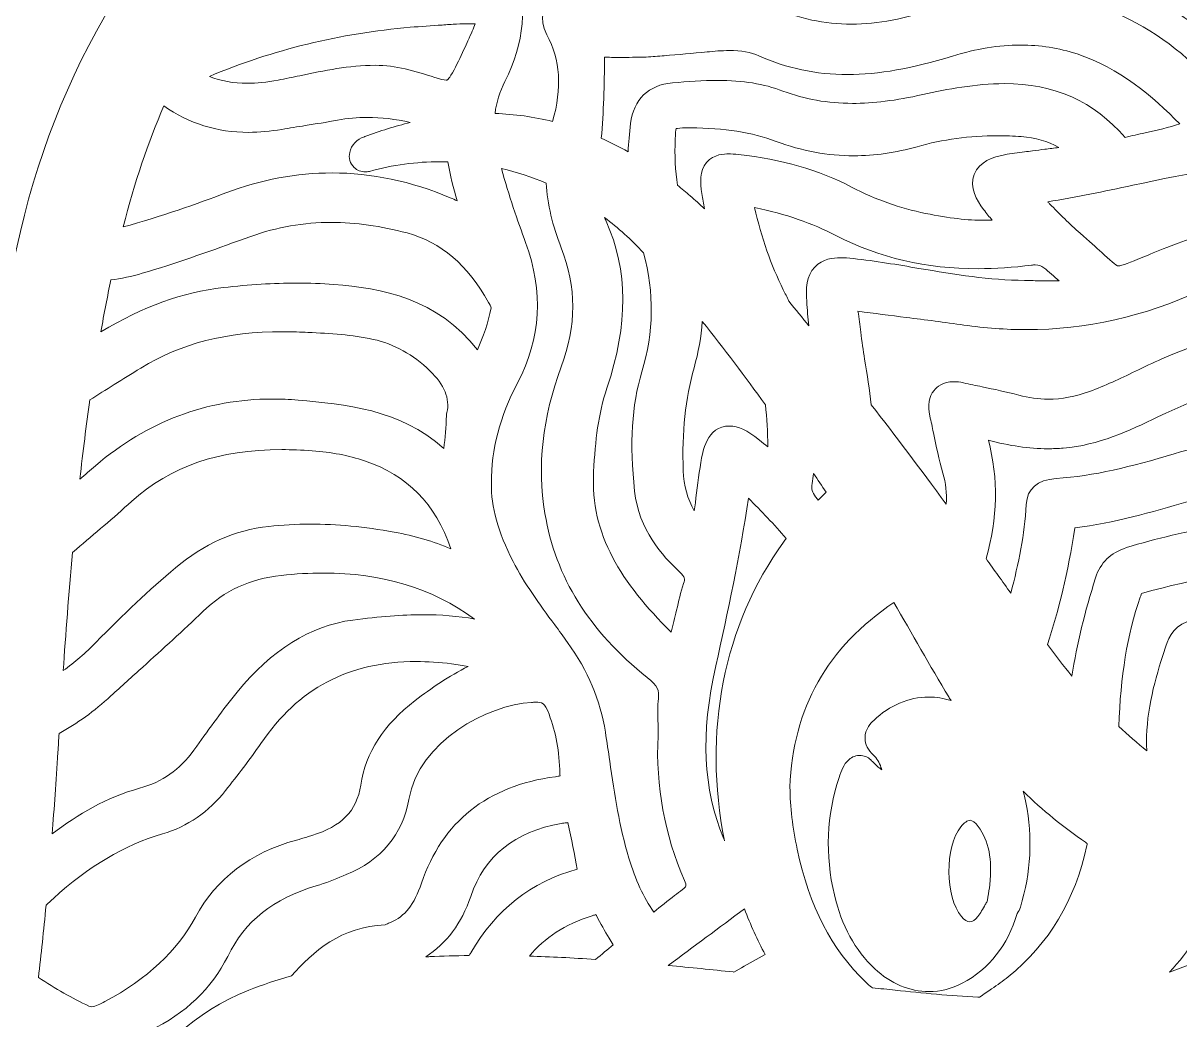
# Model space of a CAD drawing. Extents: x 180 to 9920, y -1894 to -106.
# Drawn here: x 2420.5 to 2856.8, y -725.5 to -349.3 of the extents above; entities that cross this region are included whole.
import ezdxf

# ---------------------------------------------------------------- set-up
doc = ezdxf.new("R2010")
doc.units = 0
doc.header["$MEASUREMENT"] = 0
doc.layers.add('Layer 1', color=7, linetype='Continuous')

# ---------------------------------------------------------------- blocks, each defined once
blk = doc.blocks.new('block 3')
at = {"layer": 'Layer 1', "lineweight": 0}
for points, knots in [([(3844.43, -1126.2), (3842.55, -1122.54), (3838.67, -1122.26), (3835.55, -1122.02), (3773.73, -1117.42), (3725.46, -1088.6), (3688.01, -1033.9), (3671.26, -1009.45), (3658.55, -983.28), (3644.62, -951.5), (3643.61, -949.18), (3642.59, -946.86), (3641.56, -944.5), (3659.78, -952.68), (3678.02, -956.81), (3695.93, -956.81), (3707.1, -956.81), (3718.4, -955.21), (3729.52, -952.05), (3742.31, -948.41), (3753.71, -941.16), (3763.42, -930.49), (3764.76, -929.02), (3767.55, -925.95), (3766.43, -921.84), (3765.3, -917.69), (3761.08, -916.38), (3759.5, -915.89), (3739.65, -909.73), (3723.33, -901.51), (3709.6, -890.76), (3690.14, -875.52), (3676.55, -854.77), (3668.07, -827.35), (3660.36, -802.4), (3657.41, -777.09), (3655.55, -755.62), (3653.27, -729.31), (3651.96, -702.45), (3650.7, -676.47), (3649.83, -658.64), (3648.93, -640.21), (3647.72, -622.06), (3642.76, -547.46), (3634.13, -485.77), (3620.56, -427.93), (3605.12, -362.16), (3569.66, -305.37), (3515.17, -259.14), (3474.34, -224.5), (3424.94, -196.71), (3364.14, -174.19), (3306.08, -152.68), (3242.71, -137.6), (3170.4, -128.06), (3119.45, -121.35), (3068.89, -117.94), (3020.13, -117.94), (3020.13, -117.94), (3019.89, -117.94), (3019.85, -117.94), (2971.09, -117.94), (2920.54, -121.35), (2869.6, -128.06), (2797.29, -137.6), (2733.92, -152.68), (2675.86, -174.19), (2615.06, -196.71), (2565.66, -224.5), (2524.83, -259.14), (2470.34, -305.37), (2434.88, -362.16), (2419.44, -427.93), (2405.87, -485.77), (2397.24, -547.46), (2392.28, -622.06), (2391.07, -640.21), (2390.17, -658.64), (2389.3, -676.47), (2388.04, -702.45), (2386.73, -729.31), (2384.45, -755.62), (2382.59, -777.09), (2379.64, -802.4), (2371.93, -827.35), (2363.45, -854.77), (2349.86, -875.52), (2330.4, -890.76), (2316.67, -901.51), (2300.35, -909.73), (2280.5, -915.89), (2278.92, -916.38), (2274.7, -917.69), (2273.57, -921.84), (2272.45, -925.95), (2275.24, -929.02), (2276.58, -930.49), (2286.29, -941.16), (2297.69, -948.41), (2310.48, -952.05), (2321.6, -955.21), (2332.9, -956.81), (2344.07, -956.81), (2361.98, -956.81), (2380.22, -952.68), (2398.44, -944.5), (2397.41, -946.86), (2396.39, -949.18), (2395.38, -951.5), (2381.45, -983.28), (2368.74, -1009.45), (2351.99, -1033.9), (2314.54, -1088.6), (2266.27, -1117.42), (2204.45, -1122.02), (2201.33, -1122.26), (2197.45, -1122.54), (2195.57, -1126.2), (2193.69, -1129.87), (2195.65, -1133.09), (2197.38, -1135.92), (2224.74, -1180.73), (2267.11, -1203.45), (2323.33, -1203.45), (2323.33, -1203.45), (2324.09, -1203.45), (2324.09, -1203.45), (2355.24, -1203.34), (2385.09, -1194.72), (2414.85, -1177.18), (2410.31, -1184.73), (2405.63, -1192.52), (2400.9, -1200.06), (2385.81, -1224.13), (2367.08, -1251.97), (2342.51, -1275.97), (2315.67, -1302.19), (2287.19, -1318.74), (2255.45, -1326.57), (2252, -1327.42), (2248.56, -1328.13), (2244.57, -1328.94), (2242.61, -1329.35), (2240.56, -1329.77), (2238.38, -1330.23), (2235.85, -1330.77), (2233.94, -1332.88), (2233.67, -1335.46), (2233.39, -1338.04), (2234.8, -1340.5), (2237.17, -1341.57), (2265.6, -1354.38), (2294.56, -1361.83), (2325.72, -1364.32), (2335.66, -1365.12), (2345.55, -1365.52), (2355.13, -1365.52), (2407.15, -1365.52), (2453.46, -1354.15), (2496.22, -1330.82), (2496.02, -1331.33), (2495.82, -1331.84), (2495.62, -1332.34), (2484.05, -1361.06), (2467.01, -1388.2), (2443.52, -1415.32), (2417.1, -1445.8), (2389, -1467.5), (2357.59, -1481.65), (2348.39, -1485.8), (2338.39, -1489.21), (2326.14, -1492.39), (2323.66, -1493.04), (2321.86, -1495.18), (2321.66, -1497.74), (2321.46, -1500.29), (2322.91, -1502.69), (2325.26, -1503.71), (2351.85, -1515.23), (2379.36, -1521.58), (2409.36, -1523.13), (2415.98, -1523.47), (2422.62, -1523.64), (2429.11, -1523.64), (2478.58, -1523.64), (2524.82, -1513.53), (2566.99, -1493.54), (2556.61, -1508.13), (2549.12, -1523.89), (2541.77, -1540.09), (2529.47, -1567.16), (2512.04, -1585.62), (2488.46, -1596.52), (2476.25, -1602.16), (2463.5, -1606.71), (2449.5, -1610.44), (2447.02, -1611.09), (2444.53, -1611.75), (2441.78, -1612.47), (2441.78, -1612.47), (2437.43, -1613.61), (2437.43, -1613.61), (2435, -1614.25), (2433.23, -1616.34), (2432.99, -1618.84), (2432.75, -1621.34), (2434.09, -1623.72), (2436.35, -1624.82), (2436.97, -1625.11), (2437.45, -1625.35), (2437.85, -1625.55), (2438.64, -1625.95), (2439.27, -1626.26), (2439.99, -1626.54), (2452.84, -1631.65), (2464.6, -1635.65), (2475.94, -1638.76), (2505.57, -1646.88), (2534.71, -1651), (2562.56, -1651), (2600.74, -1651), (2637.94, -1643.26), (2673.12, -1627.99), (2719.52, -1607.84), (2755.03, -1577.5), (2778.81, -1537.72), (2779.7, -1541.44), (2780.16, -1545.55), (2780.22, -1550.19), (2780.43, -1567.17), (2776.42, -1584.44), (2767.58, -1604.55), (2747.46, -1650.35), (2715.19, -1689.92), (2671.67, -1722.15), (2671.52, -1722.26), (2671.36, -1722.36), (2671.2, -1722.47), (2669.95, -1723.28), (2667.64, -1724.8), (2666.15, -1728.08), (2665.3, -1729.93), (2665.46, -1732.1), (2666.57, -1733.81), (2667.68, -1735.52), (2669.58, -1736.55), (2671.61, -1736.55), (2671.62, -1736.55), (2671.62, -1736.55), (2671.63, -1736.55), (2725.69, -1736.4), (2772.8, -1729.14), (2815.65, -1714.37), (2858.31, -1699.66), (2895.62, -1677.95), (2929.26, -1648.2), (2927.39, -1678.5), (2929.64, -1708.78), (2935.97, -1738.41), (2947.17, -1790.79), (2970.58, -1835.25), (3005.54, -1870.57), (3008.08, -1873.13), (3010.68, -1875.52), (3013.43, -1878.05), (3013.93, -1878.5), (3014.43, -1878.96), (3014.93, -1879.42), (3015.55, -1880.33), (3016.43, -1881.06), (3017.48, -1881.53), (3018.06, -1881.78), (3018.67, -1881.94), (3019.28, -1882), (3019.56, -1882.04), (3019.85, -1882.06), (3020.13, -1882.06), (3020.94, -1882.06), (3021.76, -1881.89), (3022.53, -1881.56), (3023.61, -1881.08), (3024.51, -1880.31), (3025.13, -1879.37), (3025.61, -1878.93), (3026.09, -1878.49), (3026.57, -1878.05), (3029.32, -1875.52), (3031.92, -1873.13), (3034.46, -1870.57), (3069.42, -1835.25), (3092.83, -1790.79), (3104.03, -1738.41), (3110.36, -1708.78), (3112.61, -1678.5), (3110.74, -1648.2), (3144.38, -1677.95), (3181.69, -1699.66), (3224.35, -1714.37), (3267.2, -1729.14), (3314.31, -1736.4), (3368.37, -1736.55), (3368.38, -1736.55), (3368.38, -1736.55), (3368.39, -1736.55), (3370.42, -1736.55), (3372.32, -1735.52), (3373.43, -1733.81), (3374.54, -1732.1), (3374.7, -1729.93), (3373.85, -1728.08), (3372.36, -1724.8), (3370.05, -1723.28), (3368.8, -1722.47), (3368.64, -1722.36), (3368.48, -1722.26), (3368.33, -1722.15), (3324.81, -1689.92), (3292.54, -1650.35), (3272.42, -1604.55), (3263.58, -1584.44), (3259.57, -1567.17), (3259.78, -1550.19), (3259.84, -1545.55), (3260.3, -1541.44), (3261.19, -1537.72), (3284.97, -1577.5), (3320.48, -1607.84), (3366.88, -1627.99), (3402.06, -1643.26), (3439.26, -1651), (3477.44, -1651), (3505.29, -1651), (3534.43, -1646.88), (3564.06, -1638.76), (3575.4, -1635.65), (3587.16, -1631.65), (3600.01, -1626.54), (3600.73, -1626.26), (3601.36, -1625.95), (3602.15, -1625.55), (3602.55, -1625.35), (3603.03, -1625.11), (3603.65, -1624.82), (3605.91, -1623.72), (3607.25, -1621.34), (3607.01, -1618.84), (3606.77, -1616.34), (3605, -1614.25), (3602.57, -1613.61), (3602.57, -1613.61), (3598.22, -1612.47), (3598.22, -1612.47), (3595.47, -1611.75), (3592.98, -1611.09), (3590.5, -1610.44), (3576.5, -1606.71), (3563.75, -1602.16), (3551.54, -1596.52), (3527.96, -1585.62), (3510.53, -1567.16), (3498.23, -1540.09), (3490.88, -1523.89), (3483.39, -1508.13), (3473.01, -1493.54), (3515.18, -1513.53), (3561.42, -1523.64), (3610.89, -1523.64), (3617.38, -1523.64), (3624.02, -1523.47), (3630.64, -1523.13), (3660.64, -1521.58), (3688.15, -1515.23), (3714.74, -1503.71), (3717.09, -1502.69), (3718.54, -1500.29), (3718.34, -1497.74), (3718.14, -1495.18), (3716.34, -1493.04), (3713.86, -1492.39), (3701.61, -1489.21), (3691.61, -1485.8), (3682.41, -1481.65), (3651, -1467.5), (3622.9, -1445.8), (3596.48, -1415.32), (3572.99, -1388.2), (3555.95, -1361.06), (3544.38, -1332.34), (3544.18, -1331.84), (3543.98, -1331.33), (3543.78, -1330.82), (3586.54, -1354.15), (3632.85, -1365.52), (3684.87, -1365.52), (3694.45, -1365.52), (3704.34, -1365.12), (3714.28, -1364.32), (3745.44, -1361.83), (3774.4, -1354.38), (3802.83, -1341.57), (3805.2, -1340.5), (3806.61, -1338.04), (3806.33, -1335.46), (3806.06, -1332.88), (3804.15, -1330.77), (3801.62, -1330.23), (3799.44, -1329.77), (3797.39, -1329.35), (3795.43, -1328.94), (3791.44, -1328.13), (3788, -1327.42), (3784.55, -1326.57), (3752.81, -1318.74), (3724.33, -1302.19), (3697.49, -1275.97), (3672.92, -1251.97), (3654.19, -1224.13), (3639.1, -1200.06), (3634.37, -1192.52), (3629.69, -1184.73), (3625.15, -1177.18), (3654.91, -1194.72), (3684.76, -1203.34), (3715.91, -1203.45), (3715.91, -1203.45), (3716.67, -1203.45), (3716.67, -1203.45), (3772.89, -1203.45), (3815.26, -1180.73), (3842.62, -1135.92), (3844.35, -1133.09), (3846.31, -1129.87), (3844.43, -1126.2)], [0, 0, 0, 0, 1, 1, 1, 2, 2, 2, 3, 3, 3, 4, 4, 4, 5, 5, 5, 6, 6, 6, 7, 7, 7, 8, 8, 8, 9, 9, 9, 10, 10, 10, 11, 11, 11, 12, 12, 12, 13, 13, 13, 14, 14, 14, 15, 15, 15, 16, 16, 16, 17, 17, 17, 18, 18, 18, 19, 19, 19, 20, 20, 20, 21, 21, 21, 22, 22, 22, 23, 23, 23, 24, 24, 24, 25, 25, 25, 26, 26, 26, 27, 27, 27, 28, 28, 28, 29, 29, 29, 30, 30, 30, 31, 31, 31, 32, 32, 32, 33, 33, 33, 34, 34, 34, 35, 35, 35, 36, 36, 36, 37, 37, 37, 38, 38, 38, 39, 39, 39, 40, 40, 40, 41, 41, 41, 42, 42, 42, 43, 43, 43, 44, 44, 44, 45, 45, 45, 46, 46, 46, 47, 47, 47, 48, 48, 48, 49, 49, 49, 50, 50, 50, 51, 51, 51, 52, 52, 52, 53, 53, 53, 54, 54, 54, 55, 55, 55, 56, 56, 56, 57, 57, 57, 58, 58, 58, 59, 59, 59, 60, 60, 60, 61, 61, 61, 62, 62, 62, 63, 63, 63, 64, 64, 64, 65, 65, 65, 66, 66, 66, 67, 67, 67, 68, 68, 68, 69, 69, 69, 70, 70, 70, 71, 71, 71, 72, 72, 72, 73, 73, 73, 74, 74, 74, 75, 75, 75, 76, 76, 76, 77, 77, 77, 78, 78, 78, 79, 79, 79, 80, 80, 80, 81, 81, 81, 82, 82, 82, 83, 83, 83, 84, 84, 84, 85, 85, 85, 86, 86, 86, 87, 87, 87, 88, 88, 88, 89, 89, 89, 90, 90, 90, 91, 91, 91, 92, 92, 92, 93, 93, 93, 94, 94, 94, 95, 95, 95, 96, 96, 96, 97, 97, 97, 98, 98, 98, 99, 99, 99, 100, 100, 100, 101, 101, 101, 102, 102, 102, 103, 103, 103, 104, 104, 104, 105, 105, 105, 106, 106, 106, 107, 107, 107, 108, 108, 108, 109, 109, 109, 110, 110, 110, 111, 111, 111, 112, 112, 112, 113, 113, 113, 114, 114, 114, 115, 115, 115, 116, 116, 116, 117, 117, 117, 118, 118, 118, 119, 119, 119, 120, 120, 120, 121, 121, 121, 122, 122, 122, 123, 123, 123, 124, 124, 124, 125, 125, 125, 126, 126, 126, 127, 127, 127, 128, 128, 128, 129, 129, 129, 130, 130, 130, 131, 131, 131, 132, 132, 132, 133, 133, 133, 134, 134, 134, 135, 135, 135, 136, 136, 136, 137, 137, 137, 138, 138, 138, 139, 139, 139, 140, 140, 140, 141, 141, 141, 142, 142, 142, 143, 143, 143, 144, 144, 144, 144]), ([(2643.5, -326.8), (2650.77, -322.8), (2658.16, -320.85), (2666.09, -320.85), (2672.78, -320.85), (2679.85, -322.23), (2687.7, -325.08), (2694.98, -327.71), (2702.44, -330.01), (2709.65, -332.24), (2712.4, -333.09), (2715.15, -333.94), (2717.89, -334.81), (2723.21, -336.49), (2728.56, -337.35), (2733.8, -337.35), (2741.02, -337.35), (2748.19, -335.74), (2755.12, -332.57), (2755.52, -332.39), (2755.93, -332.23), (2756.35, -332.08), (2757.39, -331.68), (2758.69, -331.18), (2759.98, -330.38), (2770.61, -323.8), (2782.78, -320.87), (2799.44, -320.87), (2803.13, -320.87), (2807.08, -321), (2811.85, -321.29), (2817.21, -321.61), (2821.73, -322.85), (2825.68, -325.08), (2826.7, -325.65), (2827.72, -326.23), (2828.75, -326.8), (2836.8, -331.31), (2844.41, -335.58), (2850.96, -341.34), (2870.39, -358.41), (2893.53, -363.28), (2915.64, -365.99), (2930.61, -367.82), (2947.85, -371.03), (2962.43, -380.87), (2960.17, -383.38), (2958.11, -386), (2956.11, -388.53), (2954.92, -390.05), (2953.79, -391.48), (2952.62, -392.89), (2952.41, -393.15), (2952.26, -393.28), (2952.17, -393.34), (2952.07, -393.32), (2951.89, -393.27), (2951.62, -393.14), (2935.38, -385.49), (2917.12, -381.93), (2894.17, -381.93), (2889.42, -381.93), (2884.35, -382.08), (2878.68, -382.38), (2878.52, -382.38), (2878.36, -382.39), (2878.2, -382.39), (2877.2, -382.39), (2876.89, -382.39), (2875.89, -380.97), (2856.49, -353.73), (2827.39, -338.11), (2796.04, -338.11), (2785.34, -338.11), (2774.77, -339.97), (2764.61, -343.64), (2753.31, -347.71), (2742.96, -349.7), (2732.95, -349.7), (2722.73, -349.7), (2713.05, -347.64), (2703.35, -343.4), (2697.6, -340.89), (2691.49, -339.67), (2684.67, -339.67), (2679.16, -339.67), (2673.14, -340.49), (2666.28, -342.19), (2659.04, -343.98), (2653.57, -344.78), (2648.55, -344.78), (2642.06, -344.78), (2636.36, -343.36), (2631.12, -340.42), (2629.2, -339.34), (2627.28, -338.8), (2625.4, -338.8), (2623.06, -338.8), (2620.86, -339.68), (2619.2, -341.27), (2617.63, -342.77), (2614.39, -346.99), (2618.04, -353.78), (2623.12, -363.21), (2623.81, -373.59), (2620.23, -386.44), (2613.13, -384.68), (2605.85, -383.66), (2598.5, -383.4), (2599.01, -379.15), (2600.24, -375.15), (2602.21, -371.31), (2609.66, -356.78), (2610.83, -342.22), (2605.72, -327.94), (2605.72, -327.94), (2606.82, -328.37), (2606.82, -328.37), (2612.72, -330.62), (2618.57, -331.76), (2624.19, -331.76), (2631.02, -331.76), (2637.51, -330.09), (2643.5, -326.8)], [0, 0, 0, 0, 1, 1, 1, 2, 2, 2, 3, 3, 3, 4, 4, 4, 5, 5, 5, 6, 6, 6, 7, 7, 7, 8, 8, 8, 9, 9, 9, 10, 10, 10, 11, 11, 11, 12, 12, 12, 13, 13, 13, 14, 14, 14, 15, 15, 15, 16, 16, 16, 17, 17, 17, 18, 18, 18, 19, 19, 19, 20, 20, 20, 21, 21, 21, 22, 22, 22, 23, 23, 23, 24, 24, 24, 25, 25, 25, 26, 26, 26, 27, 27, 27, 28, 28, 28, 29, 29, 29, 30, 30, 30, 31, 31, 31, 32, 32, 32, 33, 33, 33, 34, 34, 34, 35, 35, 35, 36, 36, 36, 37, 37, 37, 38, 38, 38, 39, 39, 39, 40, 40, 40, 41, 41, 41, 41]), ([(2566.52, -350.9), (2570.5, -350.57), (2574.59, -350.29), (2578.54, -350.03), (2580.36, -349.9), (2582.18, -349.78), (2584.01, -349.65), (2585.74, -349.59), (2587.08, -349.56), (2588.23, -349.56), (2589.39, -349.56), (2590.29, -349.59), (2590.97, -349.64), (2590.46, -351.1), (2589.56, -353.21), (2588.29, -355.94), (2588.29, -355.94), (2587.31, -358.09), (2587.31, -358.09), (2585.88, -361.19), (2584.54, -364.12), (2583.02, -366.96), (2581.2, -370.34), (2580.44, -370.76), (2580.36, -370.8), (2580.35, -370.8), (2580.27, -370.82), (2580.02, -370.82), (2579.16, -370.82), (2577.74, -370.5), (2575.79, -369.85), (2568.16, -367.33), (2561.21, -365.25), (2553.28, -365.24), (2543.39, -365.24), (2533.97, -367.23), (2524.86, -369.15), (2522.18, -369.71), (2519.4, -370.3), (2516.69, -370.82), (2512.4, -371.63), (2508.57, -372.03), (2505, -372.03), (2499.81, -372.03), (2495.11, -371.17), (2490.73, -369.42), (2514.7, -359.34), (2540.18, -353.11), (2566.52, -350.9)], [0, 0, 0, 0, 1, 1, 1, 2, 2, 2, 3, 3, 3, 4, 4, 4, 5, 5, 5, 6, 6, 6, 7, 7, 7, 8, 8, 8, 9, 9, 9, 10, 10, 10, 11, 11, 11, 12, 12, 12, 13, 13, 13, 14, 14, 14, 15, 15, 15, 16, 16, 16, 16]), ([(2843.69, -390.72), (2841.22, -391.27), (2838.68, -391.84), (2836.14, -392.48), (2824.41, -378.81), (2809.48, -372.16), (2790.55, -372.16), (2779.86, -372.16), (2769.03, -374.24), (2759.83, -376.28), (2749.64, -378.55), (2741.21, -379.6), (2733.29, -379.6), (2723.93, -379.6), (2715.36, -378.08), (2707.1, -374.94), (2699.86, -372.2), (2692.03, -370.92), (2682.46, -370.92), (2676.8, -370.92), (2671.15, -371.36), (2665.38, -371.86), (2656.36, -372.63), (2650.76, -378.09), (2649.62, -387.24), (2649.16, -390.95), (2648.84, -394.48), (2648.68, -397.87), (2645.35, -395.99), (2641.97, -394.29), (2638.58, -392.78), (2639.42, -382.94), (2639.82, -372.66), (2639.75, -362.15), (2641.45, -362.22), (2643.28, -362.26), (2645.41, -362.26), (2647.04, -362.26), (2648.67, -362.24), (2650.31, -362.22), (2651.89, -362.2), (2653.47, -362.18), (2655.05, -362.18), (2655.22, -362.18), (2655.38, -362.17), (2655.55, -362.16), (2657.81, -361.97), (2660.07, -361.78), (2662.33, -361.6), (2667.62, -361.18), (2673.09, -360.74), (2678.48, -360.19), (2681.01, -359.93), (2683.97, -359.67), (2686.84, -359.67), (2691.35, -359.67), (2694.91, -360.32), (2698.01, -361.7), (2708.58, -366.41), (2719.53, -368.7), (2731.48, -368.7), (2743.18, -368.7), (2755.74, -366.49), (2771.01, -361.77), (2780.09, -358.96), (2788.5, -357.59), (2796.72, -357.59), (2804.01, -357.59), (2811.19, -358.72), (2818.05, -360.96), (2834, -366.15), (2846.55, -376.94), (2856.81, -387.37), (2852.62, -388.72), (2848.26, -389.7), (2843.69, -390.72)], [0, 0, 0, 0, 1, 1, 1, 2, 2, 2, 3, 3, 3, 4, 4, 4, 5, 5, 5, 6, 6, 6, 7, 7, 7, 8, 8, 8, 9, 9, 9, 10, 10, 10, 11, 11, 11, 12, 12, 12, 13, 13, 13, 14, 14, 14, 15, 15, 15, 16, 16, 16, 17, 17, 17, 18, 18, 18, 19, 19, 19, 20, 20, 20, 21, 21, 21, 22, 22, 22, 23, 23, 23, 24, 24, 24, 25, 25, 25, 25]), ([(2473.59, -380.59), (2482.96, -387.19), (2493.69, -390.53), (2505.55, -390.53), (2509.55, -390.53), (2513.77, -390.15), (2518.08, -389.4), (2521, -388.89), (2524, -388.42), (2526.91, -387.97), (2530.88, -387.35), (2534.99, -386.71), (2539.05, -385.94), (2542.75, -385.23), (2546.56, -384.88), (2550.38, -384.88), (2555.53, -384.88), (2560.87, -385.52), (2566.51, -386.83), (2560.84, -388.2), (2555.13, -389.99), (2549.41, -392.16), (2549.41, -392.16), (2549.27, -392.21), (2549.27, -392.21), (2546.21, -393.22), (2544.32, -395.21), (2543.66, -398.13), (2543.19, -400.19), (2543.83, -402.34), (2545.36, -403.8), (2546.49, -404.89), (2547.98, -405.47), (2549.51, -405.47), (2550.04, -405.47), (2550.57, -405.4), (2551.1, -405.25), (2559.86, -402.85), (2568.81, -401.62), (2577.69, -401.62), (2578.32, -401.62), (2578.95, -401.63), (2579.58, -401.64), (2579.95, -401.65), (2580.31, -401.66), (2580.69, -401.67), (2581.55, -406.71), (2582.82, -411.61), (2584.23, -416.41), (2583.38, -415.98), (2582.51, -415.58), (2581.62, -415.2), (2566.85, -409), (2551.84, -405.85), (2537.02, -405.85), (2523.71, -405.85), (2510.22, -408.39), (2496.93, -413.4), (2486.26, -417.42), (2472.58, -422.36), (2458.21, -426.24), (2462.57, -409.27), (2467.63, -394.23), (2473.59, -380.59)], [0, 0, 0, 0, 1, 1, 1, 2, 2, 2, 3, 3, 3, 4, 4, 4, 5, 5, 5, 6, 6, 6, 7, 7, 7, 8, 8, 8, 9, 9, 9, 10, 10, 10, 11, 11, 11, 12, 12, 12, 13, 13, 13, 14, 14, 14, 15, 15, 15, 16, 16, 16, 17, 17, 17, 18, 18, 18, 19, 19, 19, 20, 20, 20, 21, 21, 21, 21]), ([(2801.29, -397.52), (2800.26, -397.66), (2799.23, -397.78), (2798.19, -397.9), (2795.77, -398.18), (2793.26, -398.47), (2790.71, -398.98), (2786.38, -399.84), (2781.15, -401.46), (2779.25, -406.4), (2777.34, -411.35), (2780.14, -416.1), (2782.8, -419.69), (2783.84, -421.1), (2784.94, -422.41), (2786.05, -423.67), (2785.08, -423.71), (2784.09, -423.73), (2783.1, -423.73), (2776.75, -423.73), (2769.92, -422.93), (2760.93, -421.12), (2751.21, -419.17), (2742.08, -415.91), (2733, -411.17), (2720.6, -404.69), (2706.67, -400.69), (2690.39, -398.93), (2688.82, -398.76), (2687.59, -398.68), (2686.51, -398.68), (2685.15, -398.68), (2681.04, -398.68), (2678.3, -401.88), (2675.51, -405.12), (2675.9, -409.46), (2676.53, -413.62), (2676.83, -415.54), (2677.15, -417.46), (2677.52, -419.38), (2675.71, -417.69), (2673.91, -416.08), (2672.13, -414.53), (2670.54, -413.16), (2668.92, -411.81), (2667.3, -410.51), (2666.51, -405.01), (2666.22, -399.16), (2666.44, -393.09), (2666.52, -390.83), (2666.68, -389.69), (2666.8, -389.12), (2667.37, -389.01), (2668.5, -388.88), (2670.74, -388.86), (2671.27, -388.85), (2671.8, -388.85), (2672.33, -388.85), (2684.86, -388.85), (2695.41, -390.52), (2704.57, -393.95), (2714.18, -397.55), (2724.02, -399.38), (2733.82, -399.38), (2741.63, -399.38), (2749.67, -398.22), (2757.7, -395.94), (2767.32, -393.2), (2777.55, -391.81), (2788.1, -391.81), (2791.03, -391.81), (2794.03, -391.92), (2797.02, -392.13), (2802.26, -392.5), (2806.94, -393.85), (2811.2, -396.23), (2809.42, -396.46), (2807.64, -396.7), (2805.88, -396.92), (2804.35, -397.12), (2802.82, -397.32), (2801.29, -397.52)], [0, 0, 0, 0, 1, 1, 1, 2, 2, 2, 3, 3, 3, 4, 4, 4, 5, 5, 5, 6, 6, 6, 7, 7, 7, 8, 8, 8, 9, 9, 9, 10, 10, 10, 11, 11, 11, 12, 12, 12, 13, 13, 13, 14, 14, 14, 15, 15, 15, 16, 16, 16, 17, 17, 17, 18, 18, 18, 19, 19, 19, 20, 20, 20, 21, 21, 21, 22, 22, 22, 23, 23, 23, 24, 24, 24, 25, 25, 25, 26, 26, 26, 27, 27, 27, 27]), ([(2941.26, -409.88), (2936.25, -418.58), (2932.09, -421.37), (2924.11, -421.37), (2923.13, -421.37), (2922.07, -421.32), (2920.97, -421.22), (2917.91, -420.96), (2914.77, -420.82), (2911.63, -420.82), (2893.84, -420.82), (2874.88, -425), (2851.97, -433.96), (2848.2, -435.44), (2845.08, -436.74), (2842.57, -437.78), (2838.32, -439.56), (2834.96, -440.96), (2833.64, -440.96), (2832.84, -440.96), (2830.19, -438.51), (2827.38, -435.92), (2825.26, -433.97), (2822.62, -431.53), (2819.18, -428.58), (2815.21, -425.17), (2811.54, -421.43), (2807.67, -417.47), (2807.43, -417.23), (2807.2, -416.99), (2806.96, -416.75), (2817.63, -415.09), (2828.1, -412.86), (2839.06, -410.52), (2860.22, -406.02), (2882.1, -401.36), (2906.49, -400.87), (2906.63, -400.87), (2906.77, -400.86), (2906.91, -400.85), (2907.54, -400.79), (2908.22, -400.76), (2908.93, -400.76), (2917.54, -400.76), (2929.5, -404.99), (2941.34, -409.74), (2941.31, -409.79), (2941.29, -409.84), (2941.26, -409.88)], [0, 0, 0, 0, 1, 1, 1, 2, 2, 2, 3, 3, 3, 4, 4, 4, 5, 5, 5, 6, 6, 6, 7, 7, 7, 8, 8, 8, 9, 9, 9, 10, 10, 10, 11, 11, 11, 12, 12, 12, 13, 13, 13, 14, 14, 14, 15, 15, 15, 16, 16, 16, 16]), ([(2610.03, -432.14), (2607.03, -423.93), (2603.67, -414.35), (2600.91, -404.21), (2606.71, -405.52), (2612.35, -407.35), (2617.77, -409.66), (2618.29, -417.67), (2620.17, -425.73), (2623.48, -434.16), (2629.25, -448.82), (2629.25, -463.5), (2623.49, -479.05), (2616.36, -498.31), (2614.34, -516.4), (2617.32, -534.35), (2621.31, -558.43), (2633.95, -578.69), (2655.94, -596.26), (2659.94, -599.46), (2660.45, -601.2), (2660.13, -604.14), (2659.8, -607.15), (2659.88, -610.03), (2659.96, -612.82), (2660.01, -614.72), (2660.06, -616.52), (2659.98, -618.25), (2659.07, -637.29), (2662.43, -655.66), (2669.97, -672.85), (2670.86, -674.88), (2670.65, -675.13), (2669.23, -676.24), (2668.23, -677.02), (2667.23, -677.79), (2666.23, -678.56), (2663.64, -680.56), (2660.98, -682.62), (2658.39, -684.79), (2654.49, -679.16), (2651.49, -672.65), (2648.99, -664.44), (2645.38, -652.59), (2643.62, -640.53), (2641.76, -627.77), (2641.25, -624.21), (2640.71, -620.53), (2640.13, -616.9), (2638.22, -604.83), (2633.55, -593.74), (2625.85, -583.01), (2624.26, -580.8), (2622.65, -578.61), (2621.04, -576.41), (2615.15, -568.42), (2609.59, -560.86), (2605.27, -552.43), (2599.6, -541.34), (2596.93, -531.73), (2597.12, -523.03), (2597.12, -522.98), (2597.12, -522.94), (2597.12, -522.89), (2597.1, -510.08), (2600.24, -498.06), (2607.01, -485.05), (2615.85, -468.06), (2616.84, -450.76), (2610.03, -432.14)], [0, 0, 0, 0, 1, 1, 1, 2, 2, 2, 3, 3, 3, 4, 4, 4, 5, 5, 5, 6, 6, 6, 7, 7, 7, 8, 8, 8, 9, 9, 9, 10, 10, 10, 11, 11, 11, 12, 12, 12, 13, 13, 13, 14, 14, 14, 15, 15, 15, 16, 16, 16, 17, 17, 17, 18, 18, 18, 19, 19, 19, 20, 20, 20, 21, 21, 21, 22, 22, 22, 23, 23, 23, 23]), ([(2640.39, -423.99), (2640.19, -423.54), (2640, -423.09), (2639.82, -422.64), (2644.94, -426.56), (2649.85, -431.03), (2654.51, -436.01), (2658.6, -451.17), (2658.39, -465.88), (2653.86, -480.94), (2650.06, -493.58), (2649.2, -507.88), (2651.15, -525.94), (2652.72, -540.5), (2661.62, -550.34), (2668.18, -556.47), (2670.24, -558.4), (2670.16, -559.03), (2669.62, -560.75), (2668.53, -564.14), (2667.74, -567.56), (2666.98, -570.86), (2666.32, -573.74), (2665.68, -576.5), (2664.88, -579.15), (2646.28, -560.4), (2634.34, -542.66), (2635.67, -518.59), (2636.33, -506.72), (2637.43, -496.81), (2640.7, -487.02), (2648.81, -462.78), (2648.71, -442.75), (2640.39, -423.99)], [0, 0, 0, 0, 1, 1, 1, 2, 2, 2, 3, 3, 3, 4, 4, 4, 5, 5, 5, 6, 6, 6, 7, 7, 7, 8, 8, 8, 9, 9, 9, 10, 10, 10, 11, 11, 11, 11]), ([(2808, -446.63), (2805.84, -446.63), (2803.7, -446.56), (2801.44, -446.49), (2800.43, -446.46), (2799.41, -446.42), (2798.4, -446.4), (2798.36, -446.4), (2798.32, -446.4), (2798.27, -446.4), (2784.96, -446.35), (2772.07, -444.17), (2758.42, -441.86), (2750.37, -440.5), (2742.04, -439.09), (2733.69, -438.18), (2731.73, -437.97), (2730.17, -437.87), (2728.8, -437.87), (2726.04, -437.87), (2722.03, -438.23), (2719.09, -441.36), (2715.89, -444.78), (2715.74, -449.62), (2716.05, -454.35), (2716.25, -457.44), (2716.53, -460.52), (2716.87, -463.58), (2714.36, -460.46), (2711.84, -457.34), (2709.3, -454.24), (2708.59, -452.67), (2707.91, -451.25), (2707.24, -449.91), (2702.61, -440.67), (2698.97, -430.24), (2696.43, -418.89), (2708.05, -421.35), (2718.16, -424.84), (2727.29, -429.54), (2743.56, -437.92), (2761.04, -441.99), (2780.74, -441.99), (2787.18, -441.99), (2793.97, -441.54), (2800.92, -440.64), (2801.39, -440.58), (2801.83, -440.55), (2802.24, -440.55), (2803.6, -440.55), (2804.58, -440.87), (2805.5, -441.62), (2807.45, -443.21), (2809.34, -444.85), (2811.26, -446.56), (2810.24, -446.61), (2809.16, -446.63), (2808, -446.63)], [0, 0, 0, 0, 1, 1, 1, 2, 2, 2, 3, 3, 3, 4, 4, 4, 5, 5, 5, 6, 6, 6, 7, 7, 7, 8, 8, 8, 9, 9, 9, 10, 10, 10, 11, 11, 11, 12, 12, 12, 13, 13, 13, 14, 14, 14, 15, 15, 15, 16, 16, 16, 17, 17, 17, 18, 18, 18, 19, 19, 19, 19]), ([(2453.58, -446.23), (2457.46, -445.73), (2461.44, -444.89), (2465.44, -443.72), (2477.76, -440.12), (2489.92, -435.73), (2501.68, -431.49), (2501.68, -431.49), (2506.4, -429.79), (2506.4, -429.79), (2516.12, -426.3), (2526.35, -424.53), (2536.8, -424.53), (2545.9, -424.53), (2555.49, -425.87), (2565.3, -428.51), (2578.15, -431.96), (2588.2, -440.54), (2596.05, -454.73), (2596.27, -455.14), (2596.97, -456.4), (2597.01, -456.74), (2596, -462.37), (2594.05, -467.71), (2591.82, -472.61), (2577.1, -453.32), (2555.43, -449.23), (2537.67, -447.93), (2533.12, -447.6), (2528.41, -447.43), (2523.65, -447.43), (2514.9, -447.43), (2505.84, -447.98), (2495.98, -449.1), (2480.7, -450.85), (2465.89, -456.21), (2449.79, -465.87), (2451.04, -458.86), (2452.29, -452.39), (2453.58, -446.23)], [0, 0, 0, 0, 1, 1, 1, 2, 2, 2, 3, 3, 3, 4, 4, 4, 5, 5, 5, 6, 6, 6, 7, 7, 7, 8, 8, 8, 9, 9, 9, 10, 10, 10, 11, 11, 11, 12, 12, 12, 13, 13, 13, 13]), ([(2911.6, -462.05), (2911.28, -462.08), (2910.89, -462.09), (2910.57, -462.11), (2910.57, -462.11), (2910.45, -462.11), (2910.45, -462.11), (2889.06, -463.04), (2868.74, -467.72), (2850.03, -476.01), (2846.64, -477.51), (2843.29, -479.12), (2840.05, -480.68), (2834.17, -483.5), (2828.61, -486.16), (2822.76, -488.31), (2817.39, -490.28), (2812.29, -491.23), (2807.16, -491.23), (2803.5, -491.23), (2799.77, -490.73), (2796.08, -489.72), (2791.45, -488.46), (2786.75, -487.49), (2782.21, -486.56), (2779.85, -486.07), (2777.5, -485.58), (2775.16, -485.06), (2773.83, -484.76), (2772.64, -484.62), (2771.52, -484.62), (2767.36, -484.62), (2765.08, -486.68), (2764.1, -487.91), (2762.17, -490.31), (2761.64, -493.55), (2762.52, -497.54), (2762.99, -499.65), (2763.42, -501.77), (2763.86, -503.89), (2764.88, -508.89), (2765.94, -514.06), (2767.43, -519.15), (2768.53, -522.87), (2768.94, -526.66), (2768.67, -530.79), (2758.78, -517.35), (2749.45, -504.98), (2740.43, -493.32), (2739.76, -487.77), (2738.91, -482), (2737.89, -476.12), (2737.31, -472.78), (2736.9, -469.43), (2736.46, -465.88), (2736.14, -463.31), (2735.81, -460.67), (2735.41, -458.02), (2741.5, -458.87), (2747.66, -459.64), (2753.63, -460.39), (2760.78, -461.28), (2768.16, -462.21), (2775.38, -463.25), (2783.3, -464.4), (2791.22, -464.98), (2798.94, -464.98), (2821.43, -464.98), (2843.54, -460.01), (2864.68, -450.21), (2880.66, -442.81), (2898.83, -440.6), (2916.1, -439.32), (2916.95, -439.25), (2917.88, -439.22), (2918.84, -439.22), (2919.91, -439.22), (2921.03, -439.26), (2922.32, -439.34), (2918.38, -447.42), (2914.86, -454.87), (2911.6, -462.05)], [0, 0, 0, 0, 1, 1, 1, 2, 2, 2, 3, 3, 3, 4, 4, 4, 5, 5, 5, 6, 6, 6, 7, 7, 7, 8, 8, 8, 9, 9, 9, 10, 10, 10, 11, 11, 11, 12, 12, 12, 13, 13, 13, 14, 14, 14, 15, 15, 15, 16, 16, 16, 17, 17, 17, 18, 18, 18, 19, 19, 19, 20, 20, 20, 21, 21, 21, 22, 22, 22, 23, 23, 23, 24, 24, 24, 25, 25, 25, 26, 26, 26, 27, 27, 27, 27]), ([(3010.5, -471.45), (3014.08, -465.45), (3017.1, -459.19), (3020.03, -453.13), (3020.05, -453.08), (3020.08, -453.04), (3020.1, -452.99), (3027.56, -468.66), (3035.29, -481.11), (3044.22, -491.88), (3053.12, -502.61), (3063.66, -513.39), (3076.46, -524.82), (3085.65, -533.03), (3091.26, -542.01), (3093.61, -552.27), (3095.73, -561.51), (3100.9, -563.46), (3104.86, -563.46), (3106.94, -563.46), (3109.11, -562.89), (3111.5, -561.72), (3119.83, -557.67), (3129.11, -555.78), (3140.69, -555.78), (3148.03, -555.78), (3155.69, -556.52), (3163.09, -557.24), (3164.52, -557.38), (3165.94, -557.52), (3167.36, -557.65), (3176.21, -558.48), (3184.76, -560.92), (3193.82, -563.5), (3195.05, -563.85), (3196.28, -564.19), (3197.52, -564.54), (3197.75, -564.61), (3197.9, -564.66), (3197.98, -564.7), (3198.04, -564.81), (3198.16, -565.06), (3198.33, -565.53), (3203.33, -579.95), (3205.95, -595.52), (3206.51, -614.35), (3203.16, -617.54), (3199.71, -620.6), (3196.18, -623.52), (3196.48, -608.74), (3192.24, -594.72), (3187.97, -582.83), (3185.67, -576.39), (3180.21, -574.61), (3176.6, -573.44), (3176.6, -573.44), (3176.24, -573.32), (3176.24, -573.32), (3167.28, -570.38), (3158.06, -568.33), (3148.85, -567.23), (3146.17, -566.91), (3143.45, -566.75), (3140.78, -566.75), (3111.37, -566.75), (3086.88, -585.68), (3081.22, -612.79), (3080.36, -616.9), (3079.84, -621.02), (3079.34, -625.01), (3079.08, -627.07), (3078.81, -629.2), (3078.5, -631.25), (3078.36, -632.19), (3078.24, -632.65), (3078.16, -632.87), (3074.76, -634.46), (3071.36, -636.06), (3067.97, -637.65), (3065.98, -638.59), (3064, -639.52), (3062.02, -640.45), (3063.49, -637.62), (3065.03, -634.75), (3066.53, -631.98), (3069.74, -626.02), (3073.06, -619.87), (3075.95, -613.53), (3085.98, -591.52), (3086.69, -571.77), (3078.1, -553.16), (3073.13, -542.38), (3065.34, -533.91), (3057.81, -525.73), (3057.81, -525.73), (3057.25, -525.11), (3057.25, -525.11), (3048.72, -515.84), (3039.91, -505.59), (3033.21, -493.52), (3030.2, -488.09), (3026.29, -482.55), (3020.17, -482.55), (3014.05, -482.55), (3010.15, -488.08), (3007.14, -493.49), (3001.48, -503.65), (2993.97, -513.53), (2983.51, -524.57), (2977.6, -530.81), (2972.63, -536.77), (2968.33, -542.78), (2955.55, -560.62), (2952.65, -580.37), (2959.71, -601.46), (2962.77, -610.61), (2966.79, -619.64), (2972, -629.08), (2973.98, -632.67), (2975.88, -636.39), (2977.72, -640.09), (2973.68, -638.05), (2969.51, -635.99), (2965.14, -634.3), (2962.45, -633.26), (2961.78, -632.63), (2961.4, -628.81), (2958.21, -597.25), (2949.22, -577.22), (2912.71, -568.18), (2908.14, -567.05), (2903.34, -566.48), (2898.44, -566.48), (2884.88, -566.48), (2871.76, -570.81), (2859.49, -575.25), (2853.72, -577.34), (2852.11, -582.52), (2851.14, -585.62), (2851.14, -585.62), (2850.9, -586.39), (2850.9, -586.39), (2847.64, -596.5), (2844.16, -608.32), (2844.27, -620.77), (2844.28, -621.85), (2844.31, -622.92), (2844.35, -623.97), (2840.74, -621.02), (2837.23, -617.92), (2833.83, -614.71), (2834.4, -595.79), (2836.97, -580.25), (2841.87, -565.99), (2841.87, -565.99), (2841.97, -565.69), (2841.97, -565.69), (2842.1, -565.32), (2842.25, -564.86), (2842.38, -564.54), (2862.99, -558.69), (2880.41, -555.96), (2897.18, -555.96), (2903.04, -555.96), (2908.87, -556.31), (2914.52, -557.01), (2918.35, -557.48), (2922.17, -558.72), (2927.29, -561.15), (2930.45, -562.64), (2933.01, -563.34), (2935.35, -563.34), (2941.13, -563.34), (2944.99, -559.44), (2946.83, -551.74), (2949.24, -541.67), (2954.66, -533.1), (2963.9, -524.77), (2980.52, -509.79), (2997.66, -492.95), (3010.5, -471.45)], [0, 0, 0, 0, 1, 1, 1, 2, 2, 2, 3, 3, 3, 4, 4, 4, 5, 5, 5, 6, 6, 6, 7, 7, 7, 8, 8, 8, 9, 9, 9, 10, 10, 10, 11, 11, 11, 12, 12, 12, 13, 13, 13, 14, 14, 14, 15, 15, 15, 16, 16, 16, 17, 17, 17, 18, 18, 18, 19, 19, 19, 20, 20, 20, 21, 21, 21, 22, 22, 22, 23, 23, 23, 24, 24, 24, 25, 25, 25, 26, 26, 26, 27, 27, 27, 28, 28, 28, 29, 29, 29, 30, 30, 30, 31, 31, 31, 32, 32, 32, 33, 33, 33, 34, 34, 34, 35, 35, 35, 36, 36, 36, 37, 37, 37, 38, 38, 38, 39, 39, 39, 40, 40, 40, 41, 41, 41, 42, 42, 42, 43, 43, 43, 44, 44, 44, 45, 45, 45, 46, 46, 46, 47, 47, 47, 48, 48, 48, 49, 49, 49, 50, 50, 50, 51, 51, 51, 52, 52, 52, 53, 53, 53, 54, 54, 54, 55, 55, 55, 56, 56, 56, 57, 57, 57, 58, 58, 58, 59, 59, 59, 60, 60, 60, 60]), ([(2673.58, -479.34), (2675.23, -473.55), (2676.26, -467.72), (2676.66, -461.89), (2684.92, -472.19), (2692.84, -482.75), (2700.47, -493.35), (2701.08, -498.41), (2701.38, -503.64), (2701.37, -509.15), (2700.33, -508.31), (2699.31, -507.49), (2698.28, -506.68), (2693.48, -502.9), (2690.19, -501.35), (2686.92, -501.35), (2678.28, -501.35), (2676.71, -511.33), (2676.12, -515.08), (2675.31, -520.19), (2674.67, -525.35), (2674.05, -530.35), (2673.92, -531.36), (2673.8, -532.37), (2673.67, -533.37), (2671.1, -528.77), (2669.73, -523.79), (2669.51, -518.27), (2668.93, -503.74), (2670.26, -491), (2673.58, -479.34)], [0, 0, 0, 0, 1, 1, 1, 2, 2, 2, 3, 3, 3, 4, 4, 4, 5, 5, 5, 6, 6, 6, 7, 7, 7, 8, 8, 8, 9, 9, 9, 10, 10, 10, 10]), ([(2445.69, -491.5), (2451.6, -487.72), (2457.88, -483.78), (2464.84, -479.52), (2480.13, -470.13), (2497.17, -465.76), (2518.44, -465.76), (2521.14, -465.76), (2523.97, -465.84), (2526.84, -465.98), (2526.84, -465.98), (2527.86, -466.03), (2527.86, -466.03), (2536.45, -466.46), (2544.58, -466.87), (2552.56, -468.66), (2560.5, -470.43), (2567.49, -474.31), (2573.93, -480.52), (2579.37, -485.76), (2581.53, -491.06), (2580.34, -496.28), (2580.26, -496.64), (2580.21, -497.01), (2580.19, -497.38), (2580.02, -501.82), (2579.68, -505.85), (2579.14, -509.8), (2562.64, -494.92), (2541.53, -493.09), (2524.2, -491.6), (2520.91, -491.31), (2517.61, -491.17), (2514.4, -491.17), (2489.8, -491.17), (2467.39, -499.63), (2447.78, -516.33), (2445.81, -518.01), (2443.84, -519.7), (2441.87, -521.4), (2443.05, -510.97), (2444.31, -501.08), (2445.69, -491.5)], [0, 0, 0, 0, 1, 1, 1, 2, 2, 2, 3, 3, 3, 4, 4, 4, 5, 5, 5, 6, 6, 6, 7, 7, 7, 8, 8, 8, 9, 9, 9, 10, 10, 10, 11, 11, 11, 12, 12, 12, 13, 13, 13, 14, 14, 14, 14]), ([(2964.74, -498.2), (2961.11, -501.34), (2957.36, -504.59), (2953.68, -507.87), (2953.28, -507.79), (2952.67, -507.61), (2952.23, -507.49), (2951.73, -507.34), (2951.23, -507.2), (2950.73, -507.08), (2936.09, -503.46), (2923.12, -501.7), (2911.08, -501.7), (2905.06, -501.7), (2899.1, -502.14), (2893.38, -503.02), (2880.64, -504.97), (2867.61, -507.93), (2854.66, -511.83), (2838.29, -516.74), (2824.46, -520.22), (2810.17, -521.18), (2803.01, -521.67), (2799.22, -524.98), (2798.89, -531.03), (2798.29, -542.31), (2796.03, -553.11), (2793.05, -564.4), (2789.86, -559.94), (2786.76, -555.63), (2783.7, -551.39), (2788.13, -536.19), (2788.43, -521.18), (2784.58, -506.66), (2792.47, -508.85), (2799.86, -509.92), (2807.01, -509.92), (2808.96, -509.92), (2810.92, -509.84), (2812.85, -509.68), (2826.23, -508.6), (2837.58, -503.18), (2848.55, -497.94), (2848.55, -497.94), (2851.47, -496.55), (2851.47, -496.55), (2870.15, -487.7), (2885.15, -483.03), (2900.1, -481.38), (2903.13, -481.05), (2906.18, -480.88), (2909.17, -480.88), (2919.75, -480.88), (2929.97, -482.9), (2940.41, -487.04), (2949.36, -490.6), (2957.42, -493.9), (2964.93, -498.04), (2964.93, -498.04), (2964.74, -498.2), (2964.74, -498.2)], [0, 0, 0, 0, 1, 1, 1, 2, 2, 2, 3, 3, 3, 4, 4, 4, 5, 5, 5, 6, 6, 6, 7, 7, 7, 8, 8, 8, 9, 9, 9, 10, 10, 10, 11, 11, 11, 12, 12, 12, 13, 13, 13, 14, 14, 14, 15, 15, 15, 16, 16, 16, 17, 17, 17, 18, 18, 18, 19, 19, 19, 20, 20, 20, 20]), ([(2439.08, -549.07), (2439.08, -549.07), (2440.56, -547.82), (2440.56, -547.82), (2447.43, -542.01), (2454.53, -536.01), (2461.35, -529.87), (2476.21, -516.5), (2494.22, -510.27), (2518.03, -510.27), (2521.64, -510.27), (2525.51, -510.42), (2529.52, -510.7), (2536.74, -511.2), (2543.21, -512.45), (2549.31, -514.51), (2565.46, -519.96), (2575.97, -530.6), (2581.86, -547.65), (2575.29, -544.87), (2568.21, -542.81), (2560.47, -541.41), (2549.14, -539.36), (2538.78, -538.37), (2528.82, -538.37), (2523.5, -538.37), (2518.23, -538.66), (2513.14, -539.24), (2500.16, -540.72), (2488.67, -545.82), (2478.02, -554.82), (2468.05, -563.24), (2458.21, -572.46), (2447.93, -583), (2444.04, -586.98), (2439.92, -590.54), (2435.6, -593.66), (2436.52, -580.24), (2437.67, -564.68), (2439.08, -549.07)], [0, 0, 0, 0, 1, 1, 1, 2, 2, 2, 3, 3, 3, 4, 4, 4, 5, 5, 5, 6, 6, 6, 7, 7, 7, 8, 8, 8, 9, 9, 9, 10, 10, 10, 11, 11, 11, 12, 12, 12, 13, 13, 13, 13]), ([(2718.07, -523.07), (2718.28, -521.82), (2718.46, -520.58), (2718.63, -519.33), (2720.22, -521.66), (2721.8, -523.99), (2723.37, -526.31), (2722.37, -527.28), (2721.38, -528.27), (2720.39, -529.3), (2720.05, -528.88), (2719.72, -528.46), (2719.39, -528.04), (2718.17, -526.5), (2717.77, -524.96), (2718.07, -523.07)], [0, 0, 0, 0, 1, 1, 1, 2, 2, 2, 3, 3, 3, 4, 4, 4, 5, 5, 5, 5]), ([(2806.91, -583.83), (2811.16, -570.95), (2814.54, -556.57), (2817.25, -539.89), (2817.26, -539.84), (2817.26, -539.79), (2817.27, -539.75), (2832.02, -537.97), (2846.19, -533.87), (2859.9, -529.89), (2867.93, -527.56), (2876.24, -525.15), (2884.44, -523.29), (2893.28, -521.29), (2902.33, -520.27), (2911.35, -520.27), (2920.44, -520.27), (2929.78, -521.31), (2939.12, -523.35), (2935.9, -528.5), (2932.57, -534.56), (2930.6, -541.52), (2921.68, -537.86), (2911.98, -536.07), (2901.01, -536.07), (2891.42, -536.07), (2881.71, -537.44), (2872.64, -538.92), (2859.5, -541.07), (2847.75, -543.79), (2836.73, -547.26), (2830.67, -549.17), (2826.85, -552.88), (2825.03, -558.6), (2820.96, -571.4), (2818.01, -583.65), (2816.11, -595.69), (2812.95, -591.87), (2809.88, -587.91), (2806.91, -583.83)], [0, 0, 0, 0, 1, 1, 1, 2, 2, 2, 3, 3, 3, 4, 4, 4, 5, 5, 5, 6, 6, 6, 7, 7, 7, 8, 8, 8, 9, 9, 9, 10, 10, 10, 11, 11, 11, 12, 12, 12, 13, 13, 13, 13]), ([(2685.09, -657.9), (2684.96, -657.58), (2684.83, -657.26), (2684.69, -656.93), (2676.93, -638.23), (2676, -617.57), (2681.75, -591.91), (2686.28, -571.73), (2690.92, -550.35), (2694.07, -528.59), (2698.94, -533.48), (2703.78, -538.51), (2708.32, -543.8), (2708, -544.24), (2707.67, -544.69), (2707.35, -545.13), (2684.67, -576.52), (2676.78, -617.1), (2685.09, -657.9)], [0, 0, 0, 0, 1, 1, 1, 2, 2, 2, 3, 3, 3, 4, 4, 4, 5, 5, 5, 6, 6, 6, 6]), ([(2433.59, -624.49), (2433.74, -622.11), (2433.9, -619.72), (2434.05, -617.34), (2440.85, -613.68), (2447.27, -609.03), (2453.59, -603.21), (2457.56, -599.56), (2461.64, -595.88), (2465.58, -592.32), (2473.09, -585.55), (2480.85, -578.54), (2488.27, -571.36), (2496.43, -563.46), (2506.09, -559), (2517.79, -557.73), (2523.26, -557.14), (2528.6, -556.84), (2533.66, -556.84), (2555.93, -556.84), (2574.73, -562.53), (2590.75, -574.18), (2584.59, -573.09), (2578.08, -572.56), (2571.12, -572.56), (2563.44, -572.56), (2555.09, -573.2), (2544.84, -574.57), (2528.83, -576.72), (2514.14, -585.89), (2501.18, -601.82), (2495.8, -608.44), (2490.79, -615.43), (2485.95, -622.18), (2485.95, -622.18), (2484.89, -623.67), (2484.89, -623.67), (2479.54, -631.13), (2473.03, -635.7), (2464.41, -638.04), (2451.89, -641.45), (2441.15, -647.93), (2431.45, -655.29), (2432.19, -645.7), (2432.9, -635.51), (2433.59, -624.49)], [0, 0, 0, 0, 1, 1, 1, 2, 2, 2, 3, 3, 3, 4, 4, 4, 5, 5, 5, 6, 6, 6, 7, 7, 7, 8, 8, 8, 9, 9, 9, 10, 10, 10, 11, 11, 11, 12, 12, 12, 13, 13, 13, 14, 14, 14, 15, 15, 15, 15]), ([(2748.97, -567.9), (2755.66, -579.64), (2762.57, -591.77), (2769.65, -603.57), (2769.93, -604.04), (2770.23, -604.5), (2770.51, -604.97), (2767.78, -604.1), (2764.94, -603.65), (2762.07, -603.65), (2754.6, -603.65), (2747.23, -606.77), (2741.34, -612.43), (2740.43, -613.3), (2738.01, -615.62), (2738.06, -619.17), (2738.09, -621.5), (2739.18, -623.66), (2741.3, -625.58), (2742.54, -626.71), (2743.48, -628.26), (2744.08, -630.17), (2744.16, -630.41), (2744.26, -630.74), (2744.37, -631.09), (2744.09, -630.89), (2743.83, -630.69), (2743.61, -630.53), (2743.61, -630.53), (2743.42, -630.39), (2743.42, -630.39), (2742.86, -629.97), (2742.21, -629.32), (2741.52, -628.62), (2741.1, -628.19), (2740.67, -627.75), (2740.22, -627.33), (2739.1, -626.26), (2737.62, -625.66), (2736.09, -625.66), (2735.99, -625.66), (2735.9, -625.66), (2735.81, -625.66), (2734.17, -625.74), (2732.65, -626.47), (2731.57, -627.71), (2731.57, -627.71), (2731.46, -627.82), (2731.46, -627.82), (2731.04, -628.25), (2730.25, -629.05), (2729.7, -630.31), (2729.17, -631.52), (2728.69, -632.77), (2728.27, -634.01), (2723.53, -648.23), (2722.93, -663.13), (2726.49, -678.3), (2729.24, -689.99), (2734.23, -699.1), (2741.75, -706.17), (2747.66, -711.72), (2754.92, -714.77), (2762.18, -714.77), (2762.18, -714.77), (2762.18, -714.77), (2762.18, -714.77), (2766.56, -714.77), (2770.79, -713.71), (2774.75, -711.6), (2784.93, -706.2), (2791.9, -697.37), (2795.46, -685.34), (2796.58, -683.72), (2796.98, -682.07), (2797.25, -680.97), (2797.29, -680.79), (2797.34, -680.61), (2797.39, -680.43), (2800.97, -667.47), (2801.23, -654.2), (2798.17, -641), (2798.03, -640.39), (2797.87, -639.8), (2797.72, -639.21), (2804.98, -646.3), (2812.83, -652.73), (2821.27, -658.45), (2821.58, -658.65), (2821.77, -658.81), (2821.88, -658.92), (2821.87, -659.07), (2821.84, -659.31), (2821.76, -659.66), (2817.28, -680.36), (2807.56, -696.57), (2792.07, -709.23), (2790.13, -710.81), (2788.04, -712.23), (2785.83, -713.74), (2784.34, -714.75), (2782.81, -715.79), (2781.29, -716.91), (2781.08, -716.91), (2780.86, -716.9), (2780.65, -716.89), (2770.29, -716.42), (2759.71, -715.31), (2749.49, -714.24), (2746.6, -713.94), (2743.72, -713.64), (2740.84, -713.35), (2740.53, -713.31), (2739.44, -712.27), (2738.86, -711.71), (2738.86, -711.71), (2738.32, -711.19), (2738.32, -711.19), (2725.45, -698.94), (2717, -682.55), (2712.48, -661.08), (2710.75, -652.83), (2709.85, -645.16), (2709.73, -637.62), (2710.91, -607.76), (2723.75, -584.93), (2748.97, -567.9)], [0, 0, 0, 0, 1, 1, 1, 2, 2, 2, 3, 3, 3, 4, 4, 4, 5, 5, 5, 6, 6, 6, 7, 7, 7, 8, 8, 8, 9, 9, 9, 10, 10, 10, 11, 11, 11, 12, 12, 12, 13, 13, 13, 14, 14, 14, 15, 15, 15, 16, 16, 16, 17, 17, 17, 18, 18, 18, 19, 19, 19, 20, 20, 20, 21, 21, 21, 22, 22, 22, 23, 23, 23, 24, 24, 24, 25, 25, 25, 26, 26, 26, 27, 27, 27, 28, 28, 28, 29, 29, 29, 30, 30, 30, 31, 31, 31, 32, 32, 32, 33, 33, 33, 34, 34, 34, 35, 35, 35, 36, 36, 36, 37, 37, 37, 38, 38, 38, 39, 39, 39, 40, 40, 40, 41, 41, 41, 42, 42, 42, 42]), ([(2429.14, -682.19), (2430.05, -681.33), (2430.97, -680.48), (2431.89, -679.64), (2445.18, -667.5), (2458.63, -659.53), (2473, -655.3), (2482.44, -652.52), (2490.47, -646.99), (2496.87, -638.87), (2501.34, -633.2), (2505.96, -627.34), (2510.17, -621.13), (2524.25, -600.34), (2543.43, -590.24), (2568.8, -590.24), (2573.03, -590.24), (2577.5, -590.52), (2582.09, -591.09), (2584.34, -591.37), (2586.44, -591.71), (2588.4, -592.12), (2581.04, -595.65), (2574.47, -600.27), (2568.34, -604.98), (2556.49, -614.06), (2549.78, -624.51), (2547.83, -636.91), (2546.3, -646.62), (2540.63, -652.46), (2529.43, -655.85), (2528.79, -656.05), (2528.15, -656.25), (2527.51, -656.45), (2526.15, -656.87), (2524.87, -657.27), (2523.59, -657.62), (2506.24, -662.29), (2493.41, -672.09), (2485.45, -686.74), (2478.45, -699.63), (2467.59, -709.75), (2451.29, -718.57), (2449.88, -719.33), (2447.75, -720.49), (2446.36, -720.49), (2445.99, -720.49), (2445.66, -720.41), (2445.29, -720.24), (2438.94, -717.27), (2432.68, -713.71), (2426.23, -709.41), (2427.27, -700.76), (2428.22, -691.79), (2429.14, -682.19)], [0, 0, 0, 0, 1, 1, 1, 2, 2, 2, 3, 3, 3, 4, 4, 4, 5, 5, 5, 6, 6, 6, 7, 7, 7, 8, 8, 8, 9, 9, 9, 10, 10, 10, 11, 11, 11, 12, 12, 12, 13, 13, 13, 14, 14, 14, 15, 15, 15, 16, 16, 16, 17, 17, 17, 18, 18, 18, 18]), ([(2612.27, -605.65), (2612.75, -605.63), (2613.21, -605.61), (2613.65, -605.61), (2616.46, -605.61), (2617.13, -605.61), (2618.86, -610.12), (2621.48, -617.01), (2622.78, -624.12), (2622.94, -632.5), (2622.95, -632.8), (2622.98, -633.09), (2623.02, -633.38), (2622.6, -633.48), (2622.03, -633.58), (2621.29, -633.68), (2595.56, -637.15), (2578.55, -650.69), (2570.74, -673.92), (2568.02, -681.98), (2564.53, -686.39), (2559.05, -688.67), (2558.55, -688.88), (2558.04, -689.12), (2557.54, -689.38), (2557.38, -689.46), (2557.18, -689.56), (2557.02, -689.64), (2540.64, -690.08), (2529.61, -699.84), (2521.73, -708.87), (2516.05, -710.43), (2510.76, -712.2), (2505.61, -714.28), (2484.52, -722.8), (2470.73, -735.96), (2464.51, -753.47), (2463.06, -752.72), (2461.58, -751.99), (2460.07, -751.28), (2454.46, -748.62), (2448.83, -745.56), (2443.38, -742.6), (2444.48, -742), (2445.58, -741.4), (2446.68, -740.8), (2453.76, -736.94), (2461.07, -732.95), (2468.39, -729.46), (2481.65, -723.15), (2491.76, -713.48), (2497.64, -701.5), (2504.19, -688.16), (2514.82, -679.69), (2531.08, -674.86), (2534.62, -673.81), (2537.97, -672.44), (2541.21, -671.12), (2541.21, -671.12), (2542.35, -670.65), (2542.35, -670.65), (2555.48, -665.31), (2563.65, -655.49), (2565.99, -642.25), (2569.89, -620.16), (2595.83, -606.59), (2612.27, -605.65)], [0, 0, 0, 0, 1, 1, 1, 2, 2, 2, 3, 3, 3, 4, 4, 4, 5, 5, 5, 6, 6, 6, 7, 7, 7, 8, 8, 8, 9, 9, 9, 10, 10, 10, 11, 11, 11, 12, 12, 12, 13, 13, 13, 14, 14, 14, 15, 15, 15, 16, 16, 16, 17, 17, 17, 18, 18, 18, 19, 19, 19, 20, 20, 20, 21, 21, 21, 22, 22, 22, 22]), ([(2589.33, -700.2), (2589.14, -700.53), (2588.95, -700.85), (2588.75, -701.17), (2583.53, -701.23), (2578.65, -701.37), (2573.92, -701.59), (2573.39, -701.62), (2572.86, -701.64), (2572.33, -701.67), (2580.23, -696.58), (2585.84, -689.04), (2589.33, -678.87), (2594.63, -663.46), (2605.81, -654.44), (2623.5, -651.31), (2624.06, -651.21), (2624.71, -651.15), (2625.4, -651.07), (2625.58, -651.06), (2625.76, -651.04), (2625.94, -651.02), (2627.32, -657.28), (2628.49, -663.05), (2629.49, -668.6), (2612.23, -673.31), (2598.72, -683.94), (2589.33, -700.2)], [0, 0, 0, 0, 1, 1, 1, 2, 2, 2, 3, 3, 3, 4, 4, 4, 5, 5, 5, 6, 6, 6, 7, 7, 7, 8, 8, 8, 9, 9, 9, 9]), ([(2785.11, -674.44), (2784.95, -675.97), (2784.68, -677.52), (2784.4, -679.18), (2784.31, -679.67), (2784.23, -680.17), (2784.15, -680.67), (2783.9, -681.09), (2783.66, -681.52), (2783.41, -681.96), (2782.49, -683.6), (2781.62, -685.15), (2780.64, -686.42), (2779.63, -687.74), (2778.51, -688.5), (2777.59, -688.5), (2776.66, -688.5), (2775.51, -687.77), (2774.45, -686.5), (2768.27, -679.11), (2768.14, -660.07), (2774.21, -652.55), (2775.43, -651.05), (2776.72, -650.15), (2777.66, -650.15), (2778.53, -650.15), (2779.69, -651.02), (2780.76, -652.48), (2784.8, -657.96), (2786.14, -664.74), (2785.11, -674.44)], [0, 0, 0, 0, 1, 1, 1, 2, 2, 2, 3, 3, 3, 4, 4, 4, 5, 5, 5, 6, 6, 6, 7, 7, 7, 8, 8, 8, 9, 9, 9, 10, 10, 10, 10]), ([(2869.19, -679.24), (2880.23, -681.91), (2891.54, -683.57), (2903.45, -684.27), (2902.15, -684.93), (2900.86, -685.58), (2899.57, -686.23), (2884.49, -693.87), (2869.08, -701.69), (2852.9, -707.48), (2860.17, -699.59), (2866.6, -690.61), (2869.19, -679.24)], [0, 0, 0, 0, 1, 1, 1, 2, 2, 2, 3, 3, 3, 4, 4, 4, 4]), ([(2692.57, -683.59), (2694.85, -689.56), (2697.47, -695.31), (2700.39, -700.78), (2697.4, -702.46), (2694.4, -704.15), (2691.41, -705.83), (2691.41, -705.83), (2688.62, -707.4), (2688.62, -707.4), (2688.62, -707.4), (2688.31, -707.37), (2688.31, -707.37), (2680.43, -706.54), (2672.2, -705.7), (2663.86, -704.92), (2673.34, -697.85), (2682.97, -690.68), (2692.57, -683.59)], [0, 0, 0, 0, 1, 1, 1, 2, 2, 2, 3, 3, 3, 4, 4, 4, 5, 5, 5, 6, 6, 6, 6]), ([(2635.11, -686.14), (2635.78, -685.92), (2636.24, -685.81), (2636.54, -685.75), (2636.6, -685.85), (2636.67, -685.98), (2636.75, -686.13), (2638.24, -689.1), (2639.92, -691.9), (2641.55, -694.6), (2642.05, -695.44), (2642.55, -696.27), (2643.05, -697.11), (2640.95, -698.9), (2638.74, -700.73), (2636.36, -702.65), (2627.61, -702.05), (2619.38, -701.64), (2611.46, -701.39), (2617.15, -694.43), (2624.82, -689.51), (2635.11, -686.14)], [0, 0, 0, 0, 1, 1, 1, 2, 2, 2, 3, 3, 3, 4, 4, 4, 5, 5, 5, 6, 6, 6, 7, 7, 7, 7])]:
    blk.add_open_spline(points, degree=3, knots=knots, dxfattribs=at)

msp = doc.modelspace()

# ---------------------------------------------------------------- block references
at = {"layer": 'Layer 1'}
msp.add_blockref('block 3', (0, 0), dxfattribs=at)

doc.saveas('drawing.dxf')
